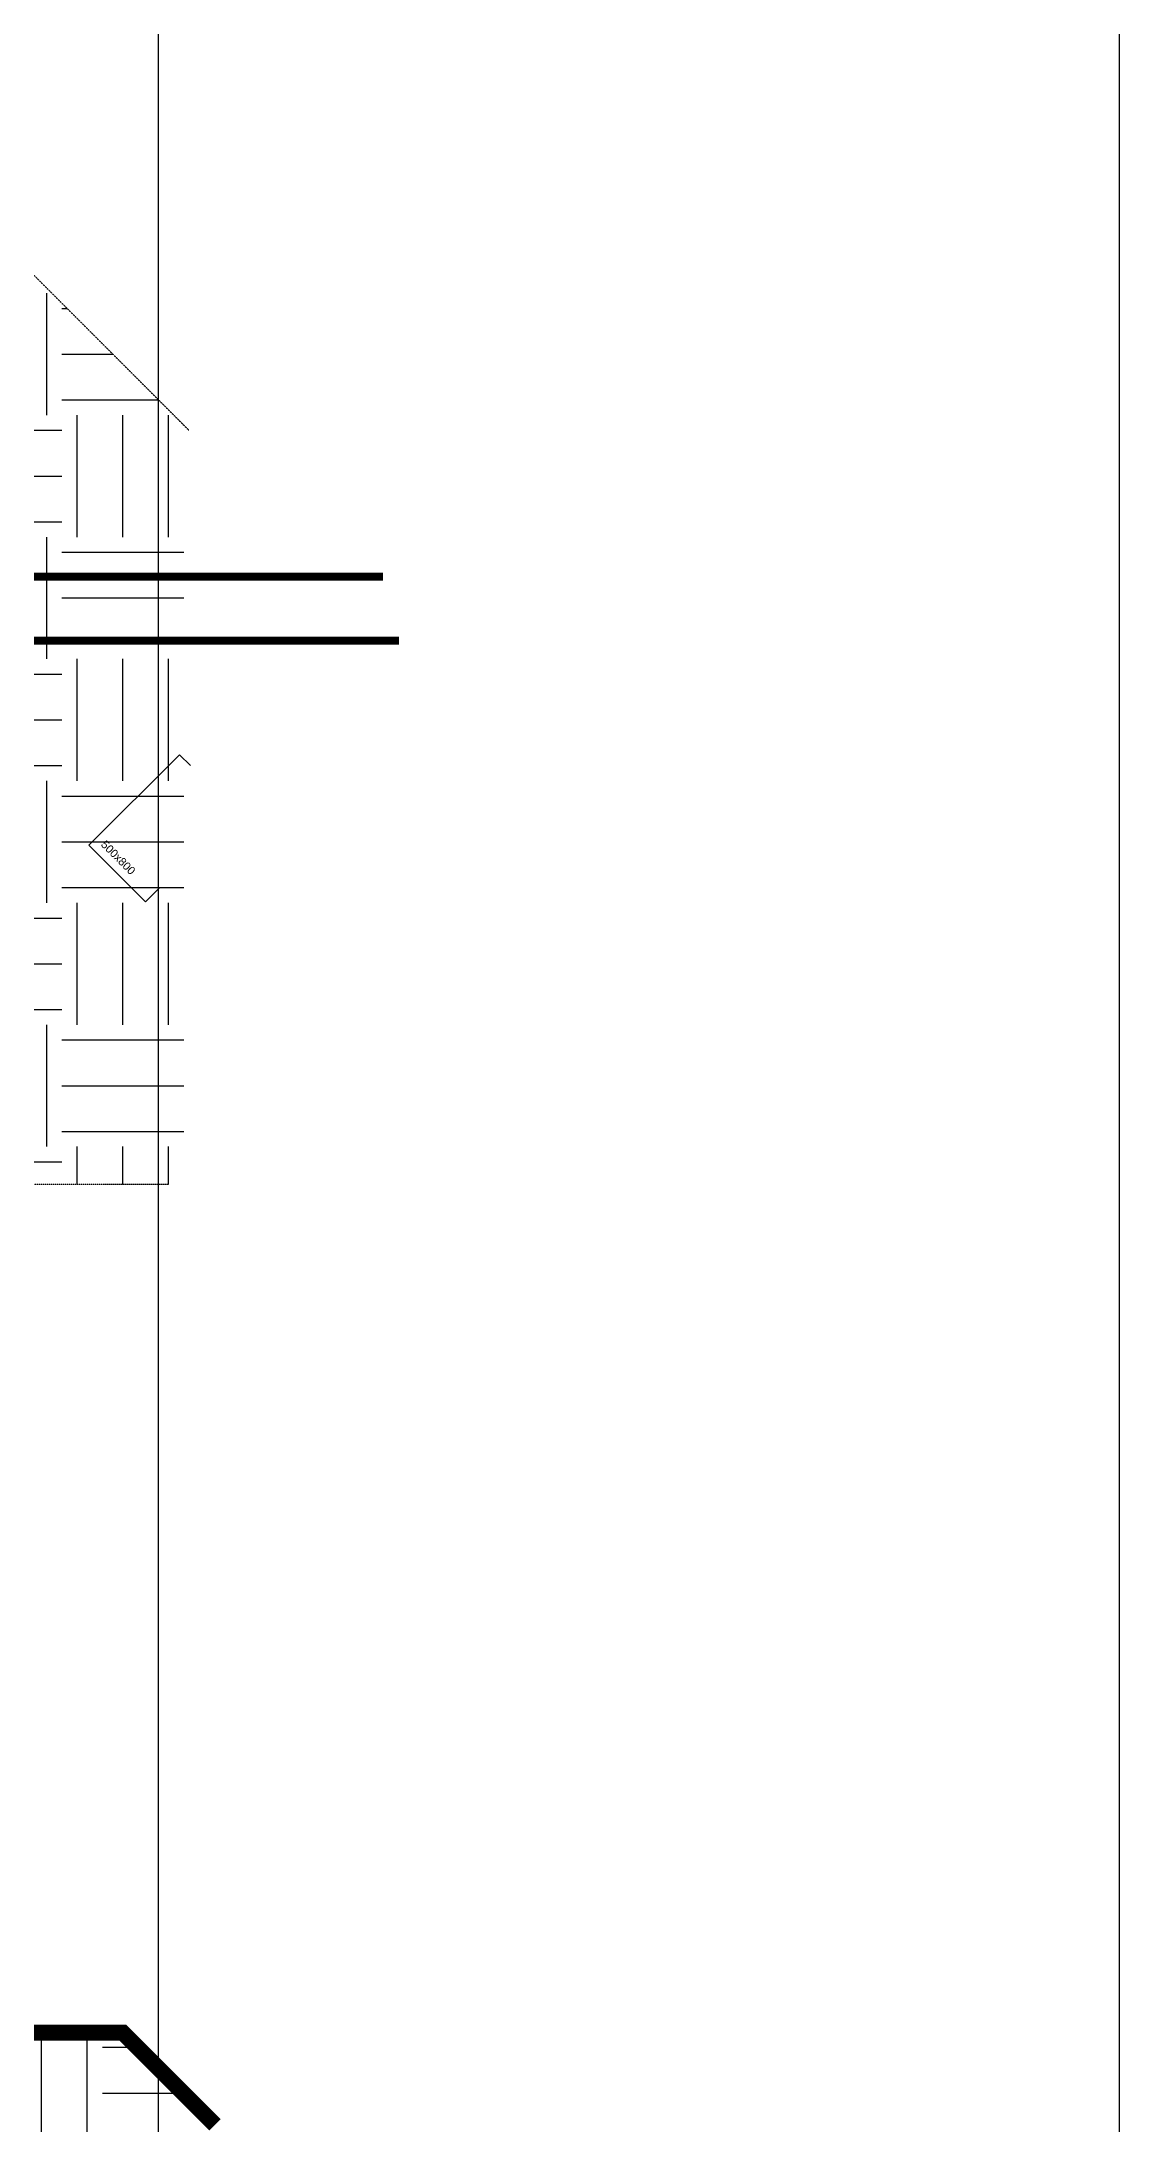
# Model space of a CAD drawing. Header units: millimetres. Extents: x 91591 to 1353697, y 75729 to 160586.
# Drawn here: x 677961 to 684699, y 127293 to 140308 of the extents above; entities that cross this region are included whole.
import ezdxf

# ---------------------------------------------------------------- set-up
doc = ezdxf.new("R2010")
doc.units = ezdxf.units.MM
for name, pattern in [('H', [1.3, 0.8, -0.5]), ('HID', [2.5, 1.5, -1]), ('HIDDEN', [0.375, 0.25, -0.125])]:
    doc.linetypes.add(name, pattern=pattern)
for name, color, linetype in [('-S_REBAR-BOT', 3, 'H'), ('-S_REBAR-TOP', 3, 'Continuous'), ('8', 8, 'Continuous'), ('S-FND_OUTLINE_공동주택 기초', 1, 'HID'), ('S-FND_OUTLINE_지하주차장 기초', 4, 'HID'), ('S-HAT', 252, 'Continuous'), ('XR-지하주차장$0$AA-COL', 2, 'Continuous')]:
    doc.layers.add(name, color=color, linetype=linetype)
doc.layers.add('DEFPOINT', color=142, linetype='Continuous', plot=False)
doc.styles.add('XR-지하주차장$0$Standard', font='arial.ttf')

# ---------------------------------------------------------------- blocks, each defined once
blk = doc.blocks.new('zw$9A02')
at = {"layer": 'DEFPOINT', "color": 150}
blk.add_lwpolyline([(4710.449194765184, -56998.76328211511), (84830.9760699867, -56998.76328211511), (84830.9760699867, -4325.293628775514), (4710.449194765184, -4325.293628775514)], close=True, dxfattribs=at)
blk = doc.blocks.new('zw$D357')
at = {"layer": 'S-HAT'}
h = blk.add_hatch(dxfattribs=at)
h.set_pattern_fill('EARTH', color=256, scale=120)
h.set_pattern_definition([(0, (-331308.6818607079, 2641039.891143047), (762, 762), [762, -762]), (0, (-331308.6818607079, 2641325.641143047), (762, 762), [762, -762]), (0, (-331308.6818607079, 2641611.391143047), (762, 762), [762, -762]), (90, (-331213.431860708, 2641706.641143047), (-762, 762), [762, -762]), (90, (-330927.681860708, 2641706.641143047), (-762, 762), [762, -762]), (90, (-330641.931860708, 2641706.641143047), (-762, 762), [762, -762])])
h.paths.add_polyline_path([(-10759.62759540742, -17876.65348207205), (-219.6078802975826, -17876.65348207205), (355.8929754188284, -18452.15276701562), (-9087.51890558144, -27895.56458601542), (-10759.62759540742, -27895.56458601542)])
blk.add_lwpolyline([(-70457.14838496898, 877.5785246770828), (0, 877.5785246770828), (0, -57058.71232119427), (-70457.14838496898, -57058.71232119427)], close=True)
at = {"layer": 'S-FND_OUTLINE_공동주택 기초', "linetype": 'HIDDEN', "ltscale": 0.5, "const_width": 100}
blk.add_lwpolyline([(0, -55191.65457001514), (-5376.426458379487, -55191.65457001514), (-9370.22054258152, -48544.86501801573), (-5011.522077581613, -45925.8975220155), (-5387.501086581732, -45300.16335901618), (-3849.83092875313, -44376.23791664093), (-3849.830928752897, -37658.7360037975), (-6331.913487853715, -35176.6534447046), (-10759.62759540765, -35176.6534447046), (-10759.62759540765, -17876.65348207205), (-219.6063078208827, -17876.65348207205), (355.8930704856757, -18452.15286208223)], dxfattribs=at)
at = {"layer": 'S-FND_OUTLINE_지하주차장 기초', "elevation": 1.001047e-10}
blk.add_lwpolyline([(66.06813929206692, -12576.65344721544), (-10909.53200120944, -12576.65344721544), (-10909.53200120944, -1576.653447215445), (-6093.105794273316, -1576.653447215445), (192.8496154851455, -7862.60885695275)], dxfattribs=at)
at = {"layer": 'S-HAT', "lineweight": -2}
for p, q in [((-695.9318607079331, -7767.35885695275), (-695.9318607079331, -7005.358856952749)), ((-600.681860707933, -7100.608856952749), (-569.1503845173866, -7100.608856952749)), ((-600.681860707933, -7386.35885695275), (-283.4003845164552, -7386.35885695275)), ((-600.681860707933, -7672.10885695275), (2.349615484476089, -7672.10885695275)), ((-505.4318607079331, -8529.35885695275), (-505.4318607079331, -7767.35885695275)), ((-219.6818607079331, -8529.35885695275), (-219.6818607079331, -7767.35885695275)), ((66.06813929206692, -8529.35885695275), (66.06813929206692, -7767.35885695275)), ((-1362.681860707933, -7862.60885695275), (-600.681860707933, -7862.60885695275)), ((-1362.681860707933, -8148.35885695275), (-600.681860707933, -8148.35885695275)), ((-1362.681860707933, -8434.10885695275), (-600.681860707933, -8434.10885695275)), ((-695.9318607079331, -9291.35885695275), (-695.9318607079331, -8529.35885695275)), ((-600.681860707933, -8624.60885695275), (161.3181392920669, -8624.60885695275)), ((-600.681860707933, -8910.35885695275), (161.3181392920669, -8910.35885695275)), ((-600.681860707933, -9196.10885695275), (161.3181392920669, -9196.10885695275)), ((-505.4318607079331, -10053.35885695275), (-505.4318607079331, -9291.35885695275)), ((-219.6818607079331, -10053.35885695275), (-219.6818607079331, -9291.35885695275)), ((66.06813929206692, -10053.35885695275), (66.06813929206692, -9291.35885695275)), ((-1362.681860707933, -9386.60885695275), (-600.681860707933, -9386.60885695275)), ((-1362.681860707933, -9672.35885695275), (-600.681860707933, -9672.35885695275)), ((-1362.681860707933, -9958.10885695275), (-600.681860707933, -9958.10885695275)), ((-695.9318607079331, -10815.35885695275), (-695.9318607079331, -10053.35885695275)), ((-600.681860707933, -10148.60885695275), (161.3181392920669, -10148.60885695275)), ((-600.681860707933, -10434.35885695275), (161.3181392920669, -10434.35885695275)), ((-600.681860707933, -10720.10885695275), (161.3181392920669, -10720.10885695275)), ((-1362.681860707933, -10910.60885695275), (-600.681860707933, -10910.60885695275)), ((-505.4318607079331, -11577.35885695275), (-505.4318607079331, -10815.35885695275)), ((-219.6818607079331, -11577.35885695275), (-219.6818607079331, -10815.35885695275)), ((66.06813929206692, -11577.35885695275), (66.06813929206692, -10815.35885695275)), ((-1362.681860707933, -11196.35885695275), (-600.681860707933, -11196.35885695275)), ((-1362.681860707933, -11482.10885695275), (-600.681860707933, -11482.10885695275)), ((-695.9318607079331, -12339.35885695275), (-695.9318607079331, -11577.35885695275)), ((-600.681860707933, -11672.60885695275), (161.3181392920669, -11672.60885695275)), ((-600.681860707933, -11958.35885695275), (161.3181392920669, -11958.35885695275)), ((-600.681860707933, -12244.10885695275), (161.3181392920669, -12244.10885695275)), ((-505.4318607079331, -12576.65344721544), (-505.4318607079331, -12339.35885695275)), ((-219.6818607079331, -12576.65344721544), (-219.6818607079331, -12339.35885695275)), ((66.06813929206692, -12576.65344721544), (66.06813929206692, -12339.35885695275)), ((-1362.681860707933, -12434.60885695275), (-600.681860707933, -12434.60885695275))]:
    blk.add_line(p, q, dxfattribs=at)
at = {"layer": 'XR-지하주차장$0$AA-COL'}
blk.add_lwpolyline([(202.1775166701991, -9958.10885695275), (133.7750195406843, -9889.706359823236), (-431.9104054083582, -10455.39178477227), (-78.35701481509022, -10808.94517536554), (10.47930359770544, -10720.10885695275)], dxfattribs=at)
at = {"layer": 'Defpoints', "style": 'XR-지하주차장$0$Standard'}
blk.add_text('500x800', height=50, rotation=314.9999999999997, dxfattribs=at).set_placement((-361.1997272898443, -10455.39178477227))
blk = doc.blocks.new('zw$FD59')
at = {"layer": '-S_REBAR-BOT', "lineweight": -3, "ltscale": 2}
blk.add_lwpolyline([(16715.35485382215, 30951.10863482952, 50, 50, 0), (4298.928646859014, 30951.10863482952, 0, 0, 0)], format="xyseb", dxfattribs=at)
at = {"layer": '-S_REBAR-TOP', "lineweight": -3}
blk.add_lwpolyline([(16615.35485382029, 31351.10863482952, 50, 50, 0), (3998.928646859015, 31351.10863483046, 0, 0, 0)], format="xyseb", dxfattribs=at)

msp = doc.modelspace()

# ---------------------------------------------------------------- block references
at = {"xscale": 1.333333333333333, "yscale": 1.333333333333333, "zscale": 1.333333333333333}
msp.add_blockref('zw$9A02', (571590.7912110055, 160586.4358092988), dxfattribs=at)
msp.add_blockref('zw$FD59', (663480.5286485304, 105614.0558916264))
at = {"layer": '8'}
msp.add_blockref('zw$D357', (678688.9892965986, 145741.8179736723), dxfattribs=at)

doc.saveas('drawing.dxf')
